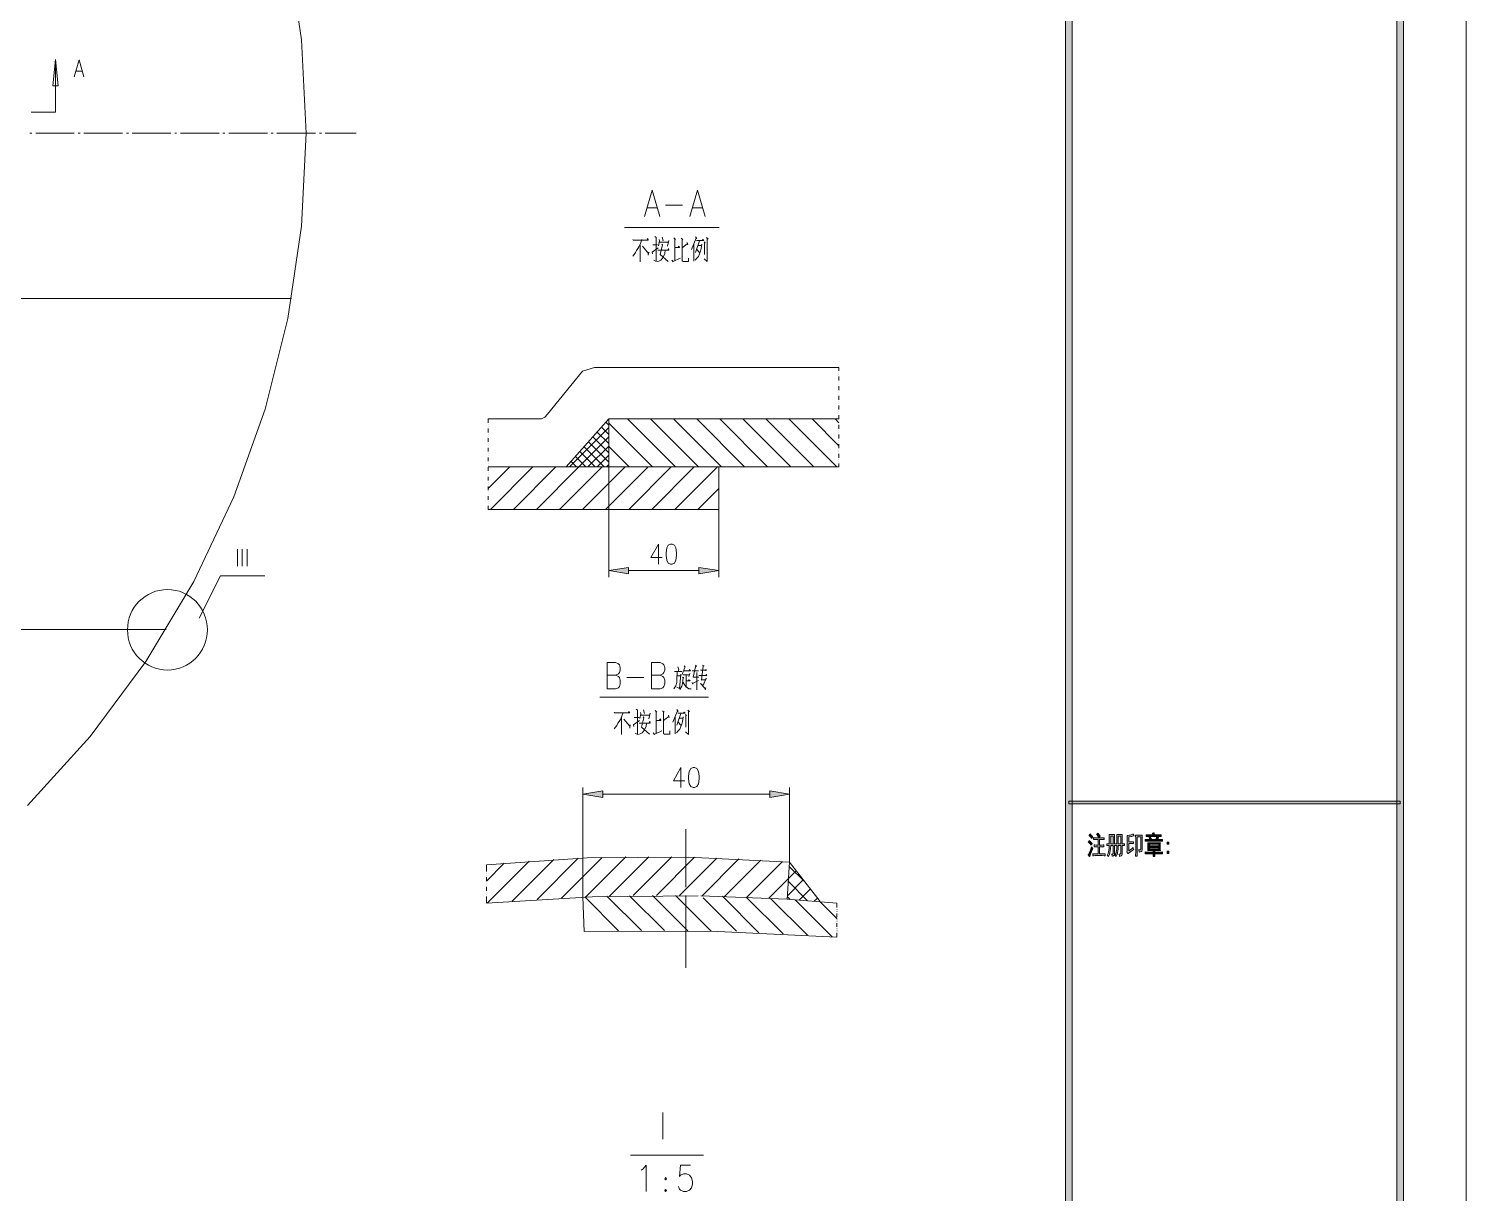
# Model space of a CAD drawing. Header units: millimetres. Extents: x 0 to 829, y 0 to 586.
# Drawn here: x 615 to 829.2, y 234 to 407.4 of the extents above; entities that cross this region are included whole.
import ezdxf

# ---------------------------------------------------------------- set-up
doc = ezdxf.new("R2010")
doc.units = ezdxf.units.MM

msp = doc.modelspace()

# ---------------------------------------------------------------- hatches: boundary and pattern name
h = msp.add_hatch(color=0)
h.dxf.hatch_style = 2
h.paths.add_polyline_path([(819.788528, 9.36625), (818.80075, 10.3505), (818.80075, 575.281778), (819.788528, 576.266028)])
h = msp.add_hatch(color=0)
h.dxf.hatch_style = 2
h.paths.add_polyline_path([(770.449028, 9.860139), (769.464778, 9.860139), (769.464778, 575.772139), (770.449028, 575.772139)])
h = msp.add_hatch(color=0)
h.dxf.hatch_style = 2
h.paths.add_polyline_path([(704.370222, 327.222556), (701.410417, 326.728667), (704.370222, 326.238306)])
h = msp.add_hatch(color=0)
h.dxf.hatch_style = 2
h.paths.add_polyline_path([(714.840667, 327.222556), (717.796944, 326.728667), (714.840667, 326.238306)])
h = msp.add_hatch(color=0)
h.dxf.hatch_style = 2
h.paths.add_polyline_path([(700.514361, 293.937972), (697.558083, 293.444083), (700.514361, 292.953722)])
h = msp.add_hatch(color=0)
h.dxf.hatch_style = 2
h.paths.add_polyline_path([(725.388722, 293.937972), (728.345, 293.444083), (725.388722, 292.953722)])
h = msp.add_hatch(color=0)
h.dxf.hatch_style = 2
h.paths.add_polyline_path([(769.958667, 291.990639), (769.958667, 292.413972), (819.294639, 292.413972), (819.294639, 291.990639)])
h = msp.add_hatch(color=0)
h.dxf.hatch_style = 2
h.paths.add_polyline_path([(773.1125, 287.506833), (773.246556, 287.372778), (773.451167, 287.136417), (773.52525, 287.034111), (773.472333, 286.981194), (773.394722, 286.871833), (773.370028, 286.811861), (773.274778, 286.960028), (773.070167, 287.196389), (772.957278, 287.284583), (772.996083, 287.3375), (773.073694, 287.446861)])
h = msp.add_hatch(color=0)
h.dxf.hatch_style = 2
h.paths.add_polyline_path([(774.089694, 287.4645), (774.1285, 287.499778), (774.206111, 287.587972), (774.244917, 287.640889), (774.319, 287.55975), (774.495389, 287.323389), (774.601222, 287.168167), (774.555361, 287.122306), (774.467167, 287.027056), (774.424833, 286.974139), (774.329583, 287.129361), (774.163778, 287.372778)])
h = msp.add_hatch(color=0)
h.paths.add_polyline_path([(776.767278, 287.446861), (776.760222, 287.3375), (776.756694, 287.069389), (776.756694, 286.914167), (776.756694, 286.042806), (777.098889, 286.042806), (777.098889, 286.928278), (777.098889, 287.069389), (777.095361, 287.330444), (777.088306, 287.446861), (777.910278, 287.446861), (777.903222, 287.344556), (777.899694, 287.076444), (777.899694, 286.914167), (777.899694, 286.042806), (777.977306, 286.042806), (778.143111, 286.049861), (778.231306, 286.056917), (778.231306, 285.774694), (778.136056, 285.78175), (777.97025, 285.788806), (777.899694, 285.788806), (777.899694, 284.635222), (777.899694, 284.501167), (777.857361, 284.335361), (777.815028, 284.303611), (777.772694, 284.268333), (777.613944, 284.204833), (777.497528, 284.176611), (777.486944, 284.271861), (777.437556, 284.441194), (777.39875, 284.515278), (777.472833, 284.515278), (777.575139, 284.525861), (777.603361, 284.532917), (777.635111, 284.539972), (777.677444, 284.621111), (777.688028, 284.695194), (777.688028, 285.788806), (777.299972, 285.788806), (777.289389, 285.270222), (777.14475, 284.451778), (777.010694, 284.148389), (776.964833, 284.204833), (776.859, 284.285972), (776.799028, 284.310667), (776.933083, 284.547028), (777.077722, 285.287861), (777.088306, 285.788806), (776.756694, 285.788806), (776.756694, 284.547028), (776.756694, 284.434139), (776.703778, 284.303611), (776.650861, 284.278917), (776.597944, 284.25775), (776.470944, 284.211889), (776.400389, 284.190722), (776.38275, 284.264806), (776.333361, 284.427083), (776.298083, 284.515278), (776.365111, 284.515278), (776.456833, 284.518806), (776.481528, 284.525861), (776.506222, 284.529389), (776.537972, 284.589361), (776.545028, 284.649333), (776.545028, 285.788806), (776.188722, 285.788806), (776.178139, 285.287861), (776.022917, 284.472944), (775.878278, 284.1625), (775.828889, 284.211889), (775.716, 284.285972), (775.656028, 284.310667), (775.804194, 284.582306), (775.959417, 285.323139), (775.966472, 285.788806), (775.895917, 285.788806), (775.723056, 285.78175), (775.62075, 285.774694), (775.62075, 286.056917), (775.716, 286.049861), (775.895917, 286.042806), (775.977056, 286.042806), (775.977056, 286.900056), (775.977056, 287.062333), (775.973528, 287.3375), (775.966472, 287.446861)])
h.paths.add_polyline_path([(777.688028, 286.042806), (777.688028, 287.182278), (777.310556, 287.182278), (777.310556, 286.042806)])
h.paths.add_polyline_path([(776.545028, 286.042806), (776.545028, 287.182278), (776.188722, 287.182278), (776.188722, 286.042806)])
h = msp.add_hatch(color=0)
h.dxf.hatch_style = 2
h.paths.add_polyline_path([(779.62125, 285.182028), (779.508361, 285.115), (779.289639, 284.970361), (779.180278, 284.89275), (779.074444, 284.815139), (778.848667, 284.649333), (778.73225, 284.561139), (778.693444, 284.642278), (778.615833, 284.790444), (778.577028, 284.857472), (778.60525, 284.878639), (778.644056, 284.984472), (778.654639, 285.065611), (778.654639, 286.617833), (778.654639, 286.833028), (778.647583, 287.161111), (778.644056, 287.270472), (778.704028, 287.270472), (778.915694, 287.312806), (779.070917, 287.351611), (779.222611, 287.393944), (779.448389, 287.492722), (779.518944, 287.552694), (779.55775, 287.471556), (779.645944, 287.316333), (779.698861, 287.24225), (779.624778, 287.217556), (779.444861, 287.175222), (779.3355, 287.150528), (779.229667, 287.129361), (778.996833, 287.087028), (778.876889, 287.062333), (778.876889, 286.339139), (779.141472, 286.339139), (779.247306, 286.339139), (779.480139, 286.346194), (779.607139, 286.35325), (779.607139, 286.085139), (779.490722, 286.092194), (779.257889, 286.09925), (779.141472, 286.09925), (778.876889, 286.09925), (778.876889, 285.005639), (779.120306, 285.167917), (779.451917, 285.411333), (779.543639, 285.492472), (779.554222, 285.411333), (779.593028, 285.256111)])
h = msp.add_hatch(color=0)
h.dxf.hatch_style = 2
h.paths.add_polyline_path([(780.884194, 287.330444), (780.880667, 287.175222), (780.873611, 286.864778), (780.873611, 286.709556), (780.873611, 285.270222), (780.873611, 285.139694), (780.838333, 284.970361), (780.803056, 284.938611), (780.767778, 284.906861), (780.580806, 284.843361), (780.429111, 284.811611), (780.425583, 284.903333), (780.376194, 285.065611), (780.330333, 285.139694), (780.400889, 285.139694), (780.520833, 285.14675), (780.563167, 285.153806), (780.609028, 285.160861), (780.658417, 285.227889), (780.661944, 285.287861), (780.661944, 287.076444), (780.108083, 287.076444), (780.108083, 284.204833), (779.896417, 284.204833), (779.903472, 284.391806), (779.907, 284.776333), (779.907, 284.977417), (779.907, 286.663694), (779.907, 286.825972), (779.903472, 287.161111), (779.896417, 287.330444)])
h = msp.add_hatch(color=0)
h.dxf.hatch_style = 2
h.paths.add_polyline_path([(783.473583, 286.663694), (783.582944, 286.663694), (783.801667, 286.67075), (783.903972, 286.677806), (783.903972, 286.413222), (783.801667, 286.420278), (783.582944, 286.427333), (783.473583, 286.427333), (781.730861, 286.427333), (781.625028, 286.427333), (781.413361, 286.420278), (781.307528, 286.413222), (781.307528, 286.677806), (781.416889, 286.67075), (781.628556, 286.663694), (781.730861, 286.663694), (782.930306, 286.663694), (782.972639, 286.804806), (783.022028, 287.012944), (783.029083, 287.076444), (783.089056, 287.062333), (783.24075, 287.027056), (783.328944, 287.002361), (783.307778, 286.967083), (783.261917, 286.882417), (783.24075, 286.833028), (783.216056, 286.787167), (783.184306, 286.698972), (783.173722, 286.663694)])
h = msp.add_hatch(color=0)
h.dxf.hatch_style = 2
h.paths.add_polyline_path([(782.651611, 287.669111), (782.679833, 287.587972), (782.718639, 287.439806), (782.729222, 287.372778), (783.385389, 287.372778), (783.463, 287.372778), (783.62175, 287.379833), (783.706417, 287.390417), (783.706417, 287.122306), (783.62175, 287.129361), (783.466528, 287.136417), (783.395972, 287.136417), (781.8755, 287.136417), (781.773194, 287.136417), (781.586222, 287.129361), (781.4945, 287.122306), (781.4945, 287.390417), (781.607389, 287.379833), (781.790833, 287.372778), (781.861389, 287.372778), (782.461111, 287.372778), (782.461111, 287.411583), (782.432889, 287.538583), (782.408194, 287.626778), (782.457583, 287.640889), (782.577528, 287.662056)])
h = msp.add_hatch(color=0)
h.dxf.hatch_style = 2
h.paths.add_polyline_path([(781.896667, 286.98825), (781.946056, 287.012944), (782.062472, 287.055278), (782.1295, 287.076444), (782.16125, 287.002361), (782.235333, 286.854194), (782.274139, 286.783639), (782.207111, 286.758944), (782.090694, 286.716611), (782.041306, 286.691917), (782.0025, 286.773056), (781.928417, 286.921222)])
h = msp.add_hatch(color=0)
h.dxf.hatch_style = 2
h.paths.add_polyline_path([(773.52525, 285.376056), (773.46175, 285.242), (773.327694, 284.906861), (773.253611, 284.70225), (773.176, 284.497639), (773.073694, 284.211889), (773.045472, 284.13075), (772.992556, 284.204833), (772.869083, 284.331833), (772.802056, 284.38475), (772.862028, 284.458833), (773.003139, 284.712833), (773.08075, 284.89275), (773.158361, 285.076194), (773.295944, 285.428972), (773.355917, 285.598306), (773.394722, 285.531278), (773.479389, 285.418389)])
h = msp.add_hatch(color=0)
h.dxf.hatch_style = 2
h.paths.add_polyline_path([(772.978444, 286.515528), (773.108972, 286.402639), (773.33475, 286.205083), (773.433528, 286.116889), (773.401778, 286.063972), (773.331222, 285.929917), (773.292417, 285.848778), (773.186583, 285.975778), (772.964333, 286.190972), (772.847917, 286.279167), (772.879667, 286.3215), (772.946694, 286.441444)])
h = msp.add_hatch(color=0)
h.dxf.hatch_style = 2
h.paths.add_polyline_path([(774.735278, 286.928278), (774.841111, 286.928278), (775.084528, 286.938861), (775.222111, 286.945917), (775.222111, 286.663694), (775.073944, 286.67075), (774.834056, 286.677806), (774.745861, 286.677806), (774.523611, 286.677806), (774.523611, 285.862889), (774.735278, 285.862889), (774.827, 285.862889), (775.04925, 285.869944), (775.179778, 285.880528), (775.179778, 285.598306), (775.056306, 285.605361), (774.834056, 285.612417), (774.735278, 285.612417), (774.523611, 285.612417), (774.523611, 284.532917), (774.802306, 284.532917), (774.932833, 284.532917), (775.211528, 284.539972), (775.356167, 284.547028), (775.356167, 284.264806), (775.211528, 284.271861), (774.939889, 284.278917), (774.812889, 284.278917), (774.0015, 284.278917), (773.856861, 284.278917), (773.616972, 284.271861), (773.52525, 284.264806), (773.52525, 284.547028), (773.613444, 284.539972), (773.856861, 284.532917), (774.012083, 284.532917), (774.301361, 284.532917), (774.301361, 285.612417), (774.124972, 285.612417), (774.019139, 285.612417), (773.818056, 285.605361), (773.722806, 285.598306), (773.722806, 285.880528), (773.818056, 285.869944), (774.022667, 285.862889), (774.135556, 285.862889), (774.301361, 285.862889), (774.301361, 286.677806), (774.089694, 286.677806), (773.980333, 286.677806), (773.758083, 286.67075), (773.645194, 286.663694), (773.645194, 286.945917), (773.758083, 286.938861), (773.983861, 286.928278), (774.100278, 286.928278)])
h = msp.add_hatch(color=0)
h.paths.add_polyline_path([(783.582944, 286.205083), (783.579417, 286.049861), (783.572361, 285.753528), (783.572361, 285.612417), (783.572361, 285.478361), (783.579417, 285.196139), (783.582944, 285.0515), (782.750389, 285.0515), (782.750389, 284.811611), (783.463, 284.811611), (783.565306, 284.811611), (783.794611, 284.818667), (783.918083, 284.82925), (783.918083, 284.561139), (783.801667, 284.568194), (783.572361, 284.57525), (783.463, 284.57525), (782.750389, 284.57525), (782.750389, 284.465889), (782.757444, 284.243639), (782.760972, 284.13075), (782.496389, 284.13075), (782.499917, 284.243639), (782.506972, 284.465889), (782.506972, 284.57525), (781.752028, 284.57525), (781.663833, 284.57525), (781.441583, 284.568194), (781.307528, 284.561139), (781.307528, 284.82925), (781.434528, 284.818667), (781.65325, 284.811611), (781.741444, 284.811611), (782.506972, 284.811611), (782.506972, 285.0515), (781.706167, 285.0515), (781.713222, 285.196139), (781.71675, 285.485417), (781.71675, 285.626528), (781.71675, 285.767639), (781.713222, 286.056917), (781.706167, 286.205083)])
h.paths.add_polyline_path([(783.339528, 285.732361), (783.339528, 285.968722), (781.953111, 285.968722), (781.953111, 285.732361)])
h.paths.add_polyline_path([(783.339528, 285.287861), (783.339528, 285.510111), (781.953111, 285.510111), (781.953111, 285.287861)])
h = msp.add_hatch(color=0)
h.dxf.hatch_style = 2
h.paths.add_polyline_path([(784.838833, 285.968722), (784.581306, 285.968722), (784.581306, 286.293278), (784.838833, 286.293278)])
h = msp.add_hatch(color=0)
h.dxf.hatch_style = 2
h.paths.add_polyline_path([(784.838833, 284.607), (784.581306, 284.607), (784.581306, 284.931556), (784.838833, 284.931556)])

# ---------------------------------------------------------------- linework, layer by layer
at = {"color": 0, "lineweight": 0}
for points in [[(0, 0), (0, 585.632278), (829.154778, 585.632278), (829.154778, 0)], [(819.788528, 9.36625), (818.80075, 10.3505), (818.80075, 575.281778), (819.788528, 576.266028)], [(770.449028, 9.860139), (769.464778, 9.860139), (769.464778, 575.772139), (770.449028, 575.772139)], [(710.617917, 330.672722), (710.27925, 330.531611), (710.057, 330.111806), (709.944111, 329.40625), (709.944111, 328.982917), (710.057, 328.280889), (710.27925, 327.857556), (710.617917, 327.716444), (710.843694, 327.716444), (711.182361, 327.857556), (711.408139, 328.280889), (711.521028, 328.982917), (711.521028, 329.40625), (711.408139, 330.111806), (711.182361, 330.531611), (710.843694, 330.672722)], [(704.370222, 327.222556), (701.410417, 326.728667), (704.370222, 326.238306)], [(714.840667, 327.222556), (717.796944, 326.728667), (714.840667, 326.238306)], [(713.965778, 297.388139), (713.627111, 297.247028), (713.401333, 296.827222), (713.291972, 296.121667), (713.291972, 295.698333), (713.401333, 294.996306), (713.627111, 294.572972), (713.965778, 294.431861), (714.191556, 294.431861), (714.530222, 294.572972), (714.756, 294.996306), (714.868889, 295.698333), (714.868889, 296.121667), (714.756, 296.827222), (714.530222, 297.247028), (714.191556, 297.388139)], [(700.514361, 293.937972), (697.558083, 293.444083), (700.514361, 292.953722)], [(725.388722, 293.937972), (728.345, 293.444083), (725.388722, 292.953722)], [(769.958667, 291.990639), (769.958667, 292.413972), (819.294639, 292.413972), (819.294639, 291.990639)], [(773.1125, 287.506833), (773.246556, 287.372778), (773.451167, 287.136417), (773.52525, 287.034111), (773.472333, 286.981194), (773.394722, 286.871833), (773.370028, 286.811861), (773.274778, 286.960028), (773.070167, 287.196389), (772.957278, 287.284583), (772.996083, 287.3375), (773.073694, 287.446861)], [(774.089694, 287.4645), (774.1285, 287.499778), (774.206111, 287.587972), (774.244917, 287.640889), (774.319, 287.55975), (774.495389, 287.323389), (774.601222, 287.168167), (774.555361, 287.122306), (774.467167, 287.027056), (774.424833, 286.974139), (774.329583, 287.129361), (774.163778, 287.372778)], [(776.767278, 287.446861), (776.760222, 287.3375), (776.756694, 287.069389), (776.756694, 286.914167), (776.756694, 286.042806), (777.098889, 286.042806), (777.098889, 286.928278), (777.098889, 287.069389), (777.095361, 287.330444), (777.088306, 287.446861), (777.910278, 287.446861), (777.903222, 287.344556), (777.899694, 287.076444), (777.899694, 286.914167), (777.899694, 286.042806), (777.977306, 286.042806), (778.143111, 286.049861), (778.231306, 286.056917), (778.231306, 285.774694), (778.136056, 285.78175), (777.97025, 285.788806), (777.899694, 285.788806), (777.899694, 284.635222), (777.899694, 284.501167), (777.857361, 284.335361), (777.815028, 284.303611), (777.772694, 284.268333), (777.613944, 284.204833), (777.497528, 284.176611), (777.486944, 284.271861), (777.437556, 284.441194), (777.39875, 284.515278), (777.472833, 284.515278), (777.575139, 284.525861), (777.603361, 284.532917), (777.635111, 284.539972), (777.677444, 284.621111), (777.688028, 284.695194), (777.688028, 285.788806), (777.299972, 285.788806), (777.289389, 285.270222), (777.14475, 284.451778), (777.010694, 284.148389), (776.964833, 284.204833), (776.859, 284.285972), (776.799028, 284.310667), (776.933083, 284.547028), (777.077722, 285.287861), (777.088306, 285.788806), (776.756694, 285.788806), (776.756694, 284.547028), (776.756694, 284.434139), (776.703778, 284.303611), (776.650861, 284.278917), (776.597944, 284.25775), (776.470944, 284.211889), (776.400389, 284.190722), (776.38275, 284.264806), (776.333361, 284.427083), (776.298083, 284.515278), (776.365111, 284.515278), (776.456833, 284.518806), (776.481528, 284.525861), (776.506222, 284.529389), (776.537972, 284.589361), (776.545028, 284.649333), (776.545028, 285.788806), (776.188722, 285.788806), (776.178139, 285.287861), (776.022917, 284.472944), (775.878278, 284.1625), (775.828889, 284.211889), (775.716, 284.285972), (775.656028, 284.310667), (775.804194, 284.582306), (775.959417, 285.323139), (775.966472, 285.788806), (775.895917, 285.788806), (775.723056, 285.78175), (775.62075, 285.774694), (775.62075, 286.056917), (775.716, 286.049861), (775.895917, 286.042806), (775.977056, 286.042806), (775.977056, 286.900056), (775.977056, 287.062333), (775.973528, 287.3375), (775.966472, 287.446861)], [(776.545028, 286.042806), (776.545028, 287.182278), (776.188722, 287.182278), (776.188722, 286.042806)], [(777.688028, 286.042806), (777.688028, 287.182278), (777.310556, 287.182278), (777.310556, 286.042806)], [(779.62125, 285.182028), (779.508361, 285.115), (779.289639, 284.970361), (779.180278, 284.89275), (779.074444, 284.815139), (778.848667, 284.649333), (778.73225, 284.561139), (778.693444, 284.642278), (778.615833, 284.790444), (778.577028, 284.857472), (778.60525, 284.878639), (778.644056, 284.984472), (778.654639, 285.065611), (778.654639, 286.617833), (778.654639, 286.833028), (778.647583, 287.161111), (778.644056, 287.270472), (778.704028, 287.270472), (778.915694, 287.312806), (779.070917, 287.351611), (779.222611, 287.393944), (779.448389, 287.492722), (779.518944, 287.552694), (779.55775, 287.471556), (779.645944, 287.316333), (779.698861, 287.24225), (779.624778, 287.217556), (779.444861, 287.175222), (779.3355, 287.150528), (779.229667, 287.129361), (778.996833, 287.087028), (778.876889, 287.062333), (778.876889, 286.339139), (779.141472, 286.339139), (779.247306, 286.339139), (779.480139, 286.346194), (779.607139, 286.35325), (779.607139, 286.085139), (779.490722, 286.092194), (779.257889, 286.09925), (779.141472, 286.09925), (778.876889, 286.09925), (778.876889, 285.005639), (779.120306, 285.167917), (779.451917, 285.411333), (779.543639, 285.492472), (779.554222, 285.411333), (779.593028, 285.256111)], [(780.884194, 287.330444), (780.880667, 287.175222), (780.873611, 286.864778), (780.873611, 286.709556), (780.873611, 285.270222), (780.873611, 285.139694), (780.838333, 284.970361), (780.803056, 284.938611), (780.767778, 284.906861), (780.580806, 284.843361), (780.429111, 284.811611), (780.425583, 284.903333), (780.376194, 285.065611), (780.330333, 285.139694), (780.400889, 285.139694), (780.520833, 285.14675), (780.563167, 285.153806), (780.609028, 285.160861), (780.658417, 285.227889), (780.661944, 285.287861), (780.661944, 287.076444), (780.108083, 287.076444), (780.108083, 284.204833), (779.896417, 284.204833), (779.903472, 284.391806), (779.907, 284.776333), (779.907, 284.977417), (779.907, 286.663694), (779.907, 286.825972), (779.903472, 287.161111), (779.896417, 287.330444)], [(783.473583, 286.663694), (783.582944, 286.663694), (783.801667, 286.67075), (783.903972, 286.677806), (783.903972, 286.413222), (783.801667, 286.420278), (783.582944, 286.427333), (783.473583, 286.427333), (781.730861, 286.427333), (781.625028, 286.427333), (781.413361, 286.420278), (781.307528, 286.413222), (781.307528, 286.677806), (781.416889, 286.67075), (781.628556, 286.663694), (781.730861, 286.663694), (782.930306, 286.663694), (782.972639, 286.804806), (783.022028, 287.012944), (783.029083, 287.076444), (783.089056, 287.062333), (783.24075, 287.027056), (783.328944, 287.002361), (783.307778, 286.967083), (783.261917, 286.882417), (783.24075, 286.833028), (783.216056, 286.787167), (783.184306, 286.698972), (783.173722, 286.663694)], [(782.651611, 287.669111), (782.679833, 287.587972), (782.718639, 287.439806), (782.729222, 287.372778), (783.385389, 287.372778), (783.463, 287.372778), (783.62175, 287.379833), (783.706417, 287.390417), (783.706417, 287.122306), (783.62175, 287.129361), (783.466528, 287.136417), (783.395972, 287.136417), (781.8755, 287.136417), (781.773194, 287.136417), (781.586222, 287.129361), (781.4945, 287.122306), (781.4945, 287.390417), (781.607389, 287.379833), (781.790833, 287.372778), (781.861389, 287.372778), (782.461111, 287.372778), (782.461111, 287.411583), (782.432889, 287.538583), (782.408194, 287.626778), (782.457583, 287.640889), (782.577528, 287.662056)], [(781.896667, 286.98825), (781.946056, 287.012944), (782.062472, 287.055278), (782.1295, 287.076444), (782.16125, 287.002361), (782.235333, 286.854194), (782.274139, 286.783639), (782.207111, 286.758944), (782.090694, 286.716611), (782.041306, 286.691917), (782.0025, 286.773056), (781.928417, 286.921222)], [(773.52525, 285.376056), (773.46175, 285.242), (773.327694, 284.906861), (773.253611, 284.70225), (773.176, 284.497639), (773.073694, 284.211889), (773.045472, 284.13075), (772.992556, 284.204833), (772.869083, 284.331833), (772.802056, 284.38475), (772.862028, 284.458833), (773.003139, 284.712833), (773.08075, 284.89275), (773.158361, 285.076194), (773.295944, 285.428972), (773.355917, 285.598306), (773.394722, 285.531278), (773.479389, 285.418389)], [(772.978444, 286.515528), (773.108972, 286.402639), (773.33475, 286.205083), (773.433528, 286.116889), (773.401778, 286.063972), (773.331222, 285.929917), (773.292417, 285.848778), (773.186583, 285.975778), (772.964333, 286.190972), (772.847917, 286.279167), (772.879667, 286.3215), (772.946694, 286.441444)], [(774.735278, 286.928278), (774.841111, 286.928278), (775.084528, 286.938861), (775.222111, 286.945917), (775.222111, 286.663694), (775.073944, 286.67075), (774.834056, 286.677806), (774.745861, 286.677806), (774.523611, 286.677806), (774.523611, 285.862889), (774.735278, 285.862889), (774.827, 285.862889), (775.04925, 285.869944), (775.179778, 285.880528), (775.179778, 285.598306), (775.056306, 285.605361), (774.834056, 285.612417), (774.735278, 285.612417), (774.523611, 285.612417), (774.523611, 284.532917), (774.802306, 284.532917), (774.932833, 284.532917), (775.211528, 284.539972), (775.356167, 284.547028), (775.356167, 284.264806), (775.211528, 284.271861), (774.939889, 284.278917), (774.812889, 284.278917), (774.0015, 284.278917), (773.856861, 284.278917), (773.616972, 284.271861), (773.52525, 284.264806), (773.52525, 284.547028), (773.613444, 284.539972), (773.856861, 284.532917), (774.012083, 284.532917), (774.301361, 284.532917), (774.301361, 285.612417), (774.124972, 285.612417), (774.019139, 285.612417), (773.818056, 285.605361), (773.722806, 285.598306), (773.722806, 285.880528), (773.818056, 285.869944), (774.022667, 285.862889), (774.135556, 285.862889), (774.301361, 285.862889), (774.301361, 286.677806), (774.089694, 286.677806), (773.980333, 286.677806), (773.758083, 286.67075), (773.645194, 286.663694), (773.645194, 286.945917), (773.758083, 286.938861), (773.983861, 286.928278), (774.100278, 286.928278)], [(783.582944, 286.205083), (783.579417, 286.049861), (783.572361, 285.753528), (783.572361, 285.612417), (783.572361, 285.478361), (783.579417, 285.196139), (783.582944, 285.0515), (782.750389, 285.0515), (782.750389, 284.811611), (783.463, 284.811611), (783.565306, 284.811611), (783.794611, 284.818667), (783.918083, 284.82925), (783.918083, 284.561139), (783.801667, 284.568194), (783.572361, 284.57525), (783.463, 284.57525), (782.750389, 284.57525), (782.750389, 284.465889), (782.757444, 284.243639), (782.760972, 284.13075), (782.496389, 284.13075), (782.499917, 284.243639), (782.506972, 284.465889), (782.506972, 284.57525), (781.752028, 284.57525), (781.663833, 284.57525), (781.441583, 284.568194), (781.307528, 284.561139), (781.307528, 284.82925), (781.434528, 284.818667), (781.65325, 284.811611), (781.741444, 284.811611), (782.506972, 284.811611), (782.506972, 285.0515), (781.706167, 285.0515), (781.713222, 285.196139), (781.71675, 285.485417), (781.71675, 285.626528), (781.71675, 285.767639), (781.713222, 286.056917), (781.706167, 286.205083)], [(783.339528, 285.732361), (783.339528, 285.968722), (781.953111, 285.968722), (781.953111, 285.732361)], [(783.339528, 285.287861), (783.339528, 285.510111), (781.953111, 285.510111), (781.953111, 285.287861)], [(784.838833, 285.968722), (784.581306, 285.968722), (784.581306, 286.293278), (784.838833, 286.293278)], [(784.838833, 284.607), (784.581306, 284.607), (784.581306, 284.931556), (784.838833, 284.931556)], [(709.873556, 236.011861), (709.997028, 236.167083), (709.873556, 236.322306), (709.750083, 236.167083)], [(709.873556, 234.244444), (709.997028, 234.399667), (709.873556, 234.554889), (709.750083, 234.399667)]]:
    msp.add_lwpolyline(points, close=True, dxfattribs=at)
for points in [[(614.831694, 291.75075), (624.166194, 302.051861), (632.445889, 313.21375), (639.593167, 325.137639), (645.533944, 337.703583), (650.218833, 350.791639), (653.594917, 364.274806), (655.633972, 378.022556), (656.318361, 391.907889), (655.633972, 405.789694), (653.594917, 419.540972), (650.218833, 433.024139), (645.533944, 446.112194), (639.593167, 458.678139), (632.445889, 470.5985), (624.166194, 481.763917), (614.831694, 492.065028)], [(618.976833, 402.87575), (619.368417, 398.956389), (618.58525, 398.956389), (618.976833, 402.87575), (618.976833, 395.0335)], [(621.792, 400.307528), (622.511667, 402.815778), (623.227806, 400.307528)], [(622.063639, 401.143611), (622.956167, 401.143611)], [(618.980361, 395.015861), (615.357333, 395.015861)], [(615.173889, 391.907889), (615.463167, 391.907889)], [(616.038194, 391.907889), (621.788472, 391.907889)], [(622.3635, 391.907889), (622.652778, 391.907889)], [(623.227806, 391.907889), (628.978083, 391.907889)], [(629.553111, 391.907889), (629.842389, 391.907889)], [(630.417417, 391.907889), (636.167694, 391.907889)], [(636.742722, 391.907889), (637.028472, 391.907889)], [(637.6035, 391.907889), (643.357306, 391.907889)], [(643.932333, 391.907889), (644.218083, 391.907889)], [(644.793111, 391.907889), (650.546917, 391.907889)], [(651.121944, 391.907889), (651.407694, 391.907889)], [(651.982722, 391.907889), (657.733, 391.907889)], [(658.308028, 391.907889), (658.597306, 391.907889)], [(659.172333, 391.907889), (663.79725, 391.907889)], [(706.744417, 379.465417), (707.869778, 383.409472), (708.995139, 379.465417)], [(713.503639, 379.465417), (714.629, 383.409472), (715.757889, 379.465417)], [(707.164222, 380.781278), (708.575333, 380.781278)], [(709.841806, 381.15875), (712.37475, 381.15875)], [(713.926972, 380.781278), (715.334556, 380.781278)], [(703.745806, 377.85675), (717.853389, 377.85675)], [(704.994639, 376.071694), (705.054611, 375.95175), (707.301806, 375.95175), (707.245361, 376.188111), (707.125417, 376.032889)], [(706.328139, 375.95175), (706.328139, 376.032889), (706.148222, 375.479028), (705.911861, 374.9675), (705.735472, 374.692333), (705.559083, 374.413639), (705.379167, 374.099667), (705.174556, 373.8245), (704.994639, 373.588139)], [(706.091778, 375.281472), (706.091778, 372.720306)], [(706.444556, 375.045111), (707.333556, 373.979722)], [(707.922694, 373.940917), (707.894472, 374.177278), (708.779944, 374.80875)], [(707.954444, 375.281472), (708.69175, 375.281472)], [(708.279, 376.505611), (708.455389, 376.346861), (708.455389, 372.759111), (708.130833, 372.956667)], [(708.899889, 376.032889), (708.988083, 375.835333), (708.811694, 375.122722)], [(708.928111, 375.637778), (710.201639, 375.637778)], [(709.312639, 375.362611), (709.404361, 375.242667), (709.076278, 373.8245), (710.261611, 372.797917)], [(709.344389, 376.424472), (709.520778, 375.874139)], [(710.378028, 375.912944), (710.141667, 375.083917)], [(711.118861, 376.308056), (711.355222, 376.071694)], [(711.235278, 376.149306), (711.235278, 372.875528)], [(711.235278, 374.847556), (711.947889, 374.847556), (711.887917, 375.083917), (711.711528, 374.847556)], [(712.18425, 376.26925), (712.448833, 376.071694)], [(712.360639, 376.149306), (712.360639, 372.956667), (712.360639, 372.875528), (712.480583, 372.797917), (713.277861, 372.797917), (713.277861, 373.270639)], [(713.157917, 375.440222), (712.360639, 374.80875)], [(713.101472, 375.598972), (713.189667, 375.281472)], [(714.34325, 376.466806), (714.519639, 376.188111), (714.431444, 376.26925), (713.722361, 374.572389)], [(714.106889, 375.440222), (714.106889, 372.836722)], [(715.260472, 375.362611), (715.16875, 374.692333), (715.052333, 374.297222), (714.932389, 373.940917), (714.756, 373.545806), (714.547861, 373.270639), (714.283278, 372.995472)], [(714.904167, 375.874139), (714.34325, 374.138472), (714.696028, 375.165056), (715.228722, 375.165056)], [(714.491417, 375.912944), (715.553278, 375.912944), (715.436861, 376.071694), (715.348667, 375.912944)], [(715.61325, 375.715389), (715.761417, 375.556639), (715.673222, 375.598972), (715.673222, 373.8245)], [(715.969556, 376.346861), (716.205917, 376.149306), (716.085972, 376.226917), (716.085972, 372.759111), (715.645, 373.154222)], [(707.39, 374.177278), (707.301806, 373.704556)], [(709.817111, 374.452444), (709.757139, 373.979722), (709.608972, 373.626944), (709.404361, 373.270639), (709.164472, 372.995472), (708.871667, 372.836722), (708.603556, 372.759111)], [(708.7235, 374.452444), (710.349806, 374.452444), (710.318056, 374.731139), (710.201639, 374.533583)], [(710.822528, 372.995472), (710.998917, 372.720306)], [(710.942472, 372.759111), (712.096056, 373.270639)], [(714.491417, 374.611194), (714.964139, 374.060861)], [(514.674556, 367.259306), (654.155833, 367.259306)], [(697.487528, 356.4255), (692.259361, 350.054333)], [(697.487528, 356.4255), (699.297278, 356.979361)], [(735.67925, 356.979361), (699.297278, 356.979361)], [(735.67925, 356.979361), (735.67925, 356.485472)], [(735.67925, 356.199722), (735.696889, 356.199722)], [(735.67925, 355.910444), (735.696889, 355.910444)], [(735.67925, 355.624694), (735.67925, 355.049667)], [(735.67925, 354.760389), (735.696889, 354.760389)], [(735.67925, 354.474639), (735.696889, 354.474639)], [(735.67925, 354.185361), (735.67925, 353.610333)], [(735.67925, 353.324583), (735.696889, 353.324583)], [(735.67925, 353.035306), (735.696889, 353.035306)], [(735.67925, 352.749556), (735.67925, 352.174528)], [(735.67925, 351.88525), (735.696889, 351.88525)], [(735.67925, 351.5995), (735.696889, 351.5995)], [(735.67925, 351.310222), (735.67925, 350.735194)], [(683.446972, 349.320556), (683.446972, 348.770222)], [(691.370361, 349.320556), (683.446972, 349.320556)], [(691.370361, 349.320556), (691.910111, 349.571028), (692.259361, 350.054333)], [(701.410417, 349.320556), (695.067472, 342.190917)], [(701.410417, 349.320556), (735.67925, 349.320556)], [(701.410417, 342.190917), (701.410417, 349.320556)], [(711.337583, 342.190917), (704.207944, 349.320556)], [(714.773639, 342.190917), (707.644, 349.320556)], [(718.209694, 342.190917), (711.076528, 349.320556)], [(721.64575, 342.190917), (714.512583, 349.320556)], [(725.078278, 342.190917), (717.948639, 349.320556)], [(728.514333, 342.190917), (721.384694, 349.320556)], [(731.950389, 342.190917), (724.817222, 349.320556)], [(735.386444, 342.190917), (728.253278, 349.320556)], [(735.67925, 345.330639), (731.689333, 349.320556)], [(735.67925, 348.766694), (735.125389, 349.320556)], [(735.67925, 350.449444), (735.696889, 350.449444)], [(735.67925, 350.160167), (735.696889, 350.160167)], [(735.67925, 349.874417), (735.67925, 349.299389)], [(683.446972, 348.480944), (683.464611, 348.480944)], [(683.446972, 348.195194), (683.464611, 348.195194)], [(683.446972, 347.905917), (683.446972, 347.330889)], [(683.446972, 347.045139), (683.464611, 347.045139)], [(695.561361, 342.190917), (701.410417, 348.0435)], [(701.410417, 345.644611), (699.681806, 347.37675)], [(701.410417, 347.020444), (700.327389, 348.103472)], [(701.410417, 348.39275), (700.9765, 348.830194)], [(707.905056, 342.190917), (701.410417, 348.682028)], [(735.67925, 349.010111), (735.696889, 349.010111)], [(735.67925, 348.724361), (735.696889, 348.724361)], [(735.67925, 348.435083), (735.67925, 347.860056)], [(735.67925, 347.574306), (735.696889, 347.574306)], [(735.67925, 347.285028), (735.696889, 347.285028)], [(735.67925, 346.999278), (735.67925, 346.42425)], [(683.446972, 346.755861), (683.464611, 346.755861)], [(683.446972, 346.470111), (683.446972, 345.895083)], [(683.446972, 345.605806), (683.464611, 345.605806)], [(683.446972, 345.320056), (683.464611, 345.320056)], [(683.446972, 345.030778), (683.446972, 344.45575)], [(696.933667, 342.190917), (701.410417, 346.667667)], [(700.743667, 342.190917), (697.741528, 345.193056)], [(698.3095, 342.190917), (701.410417, 345.295361)], [(701.410417, 342.896472), (698.387111, 345.923306)], [(701.410417, 344.272306), (699.032694, 346.650028)], [(704.469, 342.190917), (701.410417, 345.245972)], [(735.67925, 346.134972), (735.696889, 346.134972)], [(735.67925, 345.849222), (735.696889, 345.849222)], [(735.67925, 345.559944), (735.67925, 344.984917)], [(683.446972, 344.166472), (683.464611, 344.166472)], [(683.446972, 343.880722), (683.464611, 343.880722)], [(683.446972, 343.591444), (683.446972, 343.016417)], [(683.446972, 342.730667), (683.464611, 342.730667)], [(696.623222, 342.190917), (695.80125, 343.012889)], [(697.995528, 342.190917), (696.446833, 343.739611)], [(699.371361, 342.190917), (697.092417, 344.466333)], [(699.681806, 342.190917), (701.410417, 343.919528)], [(735.67925, 344.695639), (735.696889, 344.695639)], [(735.67925, 344.409889), (735.696889, 344.409889)], [(735.67925, 344.120611), (735.67925, 343.545583)], [(735.67925, 343.259833), (735.696889, 343.259833)], [(735.67925, 342.970556), (735.696889, 342.970556)], [(735.67925, 342.684806), (735.67925, 342.190917)], [(683.446972, 342.441389), (683.464611, 342.441389)], [(683.446972, 338.966528), (686.671361, 342.190917)], [(687.934306, 342.190917), (683.446972, 342.190917)], [(683.446972, 342.155639), (683.446972, 341.580611)], [(683.446972, 341.291333), (683.464611, 341.291333)], [(683.446972, 341.005583), (683.464611, 341.005583)], [(683.446972, 340.716306), (683.446972, 340.141278)], [(683.768, 335.8515), (690.107417, 342.190917)], [(687.204056, 335.8515), (693.543472, 342.190917)], [(735.67925, 342.190917), (687.934306, 342.190917)], [(690.636583, 335.8515), (696.976, 342.190917)], [(694.072639, 335.8515), (700.412056, 342.190917)], [(695.247389, 342.190917), (695.152139, 342.286167)], [(701.057639, 342.190917), (701.410417, 342.547222)], [(701.410417, 342.190917), (701.410417, 325.744417)], [(701.410417, 339.75675), (703.848111, 342.190917)], [(701.410417, 336.320694), (707.284167, 342.190917)], [(704.377278, 335.8515), (710.716694, 342.190917)], [(707.813333, 335.8515), (714.15275, 342.190917)], [(711.249389, 335.8515), (717.588806, 342.190917)], [(717.796944, 342.190917), (717.796944, 335.8515)], [(683.446972, 339.855528), (683.464611, 339.855528)], [(683.446972, 339.56625), (683.464611, 339.56625)], [(683.446972, 339.2805), (683.446972, 338.705472)], [(683.446972, 338.416194), (683.464611, 338.416194)], [(697.508694, 335.8515), (701.410417, 339.75675)], [(714.685444, 335.8515), (717.796944, 338.966528)], [(683.446972, 338.130444), (683.464611, 338.130444)], [(683.446972, 337.841167), (683.446972, 337.266139)], [(683.446972, 336.980389), (683.464611, 336.980389)], [(683.446972, 336.691111), (683.464611, 336.691111)], [(683.446972, 336.405361), (683.446972, 335.8515)], [(700.94475, 335.8515), (701.410417, 336.320694)], [(687.934306, 335.8515), (683.446972, 335.8515)], [(717.796944, 335.8515), (687.934306, 335.8515)], [(717.796944, 335.8515), (717.796944, 325.744417)], [(646.08075, 327.416583), (646.08075, 329.949528)], [(646.803944, 327.416583), (646.803944, 329.949528)], [(647.530667, 327.416583), (647.530667, 329.949528)], [(708.815222, 330.672722), (707.689861, 328.700694), (709.379667, 328.700694)], [(708.815222, 330.672722), (708.815222, 327.716444)], [(640.386917, 319.651944), (643.551333, 325.973722)], [(643.551333, 325.973722), (650.190611, 325.973722)], [(704.370222, 326.728667), (714.840667, 326.728667)], [(514.674556, 317.965667), (635.483306, 317.965667)], [(701.159944, 309.110944), (701.159944, 313.055), (702.426417, 313.055), (702.84975, 312.868028), (702.990861, 312.677528), (703.131972, 312.303583), (703.131972, 311.926111), (702.990861, 311.552167), (702.84975, 311.365194), (702.426417, 311.174694)], [(707.778056, 309.110944), (707.778056, 313.055), (709.048056, 313.055), (709.467861, 312.868028), (709.608972, 312.677528), (709.750083, 312.303583), (709.750083, 311.926111), (709.608972, 311.552167), (709.467861, 311.365194), (709.048056, 311.174694)], [(701.159944, 311.174694), (702.426417, 311.174694), (702.84975, 310.987722), (702.990861, 310.80075), (703.131972, 310.426806), (703.131972, 309.862361), (702.990861, 309.484889), (702.84975, 309.297917), (702.426417, 309.110944), (701.159944, 309.110944)], [(704.116222, 310.80075), (706.652694, 310.80075)], [(707.778056, 311.174694), (709.048056, 311.174694), (709.467861, 310.987722), (709.608972, 310.80075), (709.750083, 310.426806), (709.750083, 309.862361), (709.608972, 309.484889), (709.467861, 309.297917), (709.048056, 309.110944), (707.778056, 309.110944)], [(711.210583, 311.714444), (712.275972, 311.714444), (711.595111, 311.714444), (711.563361, 310.529111), (711.535139, 310.095194), (711.386972, 309.583667), (711.122389, 309.110944)], [(711.595111, 311.044167), (712.127806, 311.044167), (712.127806, 311.319333), (712.127806, 311.280528), (711.947889, 309.188556), (711.563361, 309.386111)], [(711.683306, 312.423528), (711.831472, 311.950806), (711.859694, 312.028417), (711.80325, 311.792056)], [(712.364167, 310.885417), (712.600528, 310.807806), (712.512333, 310.807806), (712.452361, 310.253944), (712.392389, 309.901167), (712.304194, 309.544861), (711.979639, 309.033333)], [(712.62875, 312.539944), (712.808667, 312.345917), (712.776917, 312.462333), (712.332417, 311.280528)], [(712.480583, 311.199389), (713.429556, 311.199389), (713.486, 311.396944), (713.341361, 310.963028)], [(712.600528, 311.830861), (713.577722, 311.830861), (713.457778, 311.989611), (713.341361, 311.792056)], [(712.925083, 311.199389), (712.925083, 309.3085), (712.925083, 310.331556), (713.51775, 310.331556), (713.341361, 310.490306), (713.221417, 310.331556)], [(713.842306, 311.792056), (714.759528, 311.792056)], [(714.346778, 312.659889), (714.494944, 312.462333), (714.403222, 312.582278), (713.96225, 310.885417), (714.8195, 310.885417), (714.523167, 310.885417), (714.523167, 311.555694), (714.523167, 308.991)], [(714.8195, 311.121778), (716.029528, 311.121778), (715.913111, 311.280528), (715.853139, 311.121778)], [(715.352194, 312.659889), (715.616778, 312.539944), (715.468611, 312.539944), (715.23225, 310.412694), (715.260472, 310.490306), (715.853139, 310.490306), (715.913111, 310.726667), (715.468611, 309.622472), (715.055861, 309.939972), (715.793167, 309.188556), (715.853139, 309.269694), (715.764944, 308.991)], [(715.055861, 311.912), (715.973083, 311.912), (715.913111, 312.028417), (715.764944, 311.869667)], [(712.512333, 310.056389), (712.6605, 309.820028), (712.896861, 309.46725), (713.341361, 309.14975), (713.694139, 309.14975)], [(713.842306, 310.095194), (713.9305, 309.820028), (713.870528, 309.939972), (714.759528, 310.373889)], [(700.080444, 307.87975), (716.28, 307.87975)], [(702.218278, 305.65725), (702.27825, 305.537306), (704.525444, 305.537306), (704.465472, 305.773667), (704.345528, 305.614917)], [(703.54825, 305.537306), (703.54825, 305.614917), (703.371861, 305.064583), (703.1355, 304.553056), (702.955583, 304.274361), (702.779194, 303.999194), (702.602806, 303.685222), (702.394667, 303.406528), (702.218278, 303.170167)], [(703.311889, 304.867028), (703.311889, 302.302333)], [(703.668194, 304.630667), (704.553667, 303.565278)], [(705.146333, 303.526472), (705.114583, 303.762833), (706.003583, 304.394306)], [(705.174556, 304.867028), (705.915389, 304.867028)], [(705.499111, 306.091167), (705.679028, 305.932417), (705.679028, 302.344667), (705.350944, 302.542222)], [(705.943611, 304.038), (707.569917, 304.038), (707.541694, 304.316694), (707.42175, 304.119139)], [(706.12, 305.614917), (706.211722, 305.420889), (706.031806, 304.708278)], [(706.15175, 305.223333), (707.42175, 305.223333)], [(706.536278, 304.944639), (706.624472, 304.828222), (706.299917, 303.406528), (707.481722, 302.383472)], [(706.5645, 306.010028), (706.744417, 305.459694)], [(707.601667, 305.4985), (707.365306, 304.669472)], [(708.338972, 305.893611), (708.575333, 305.65725)], [(708.458917, 305.734861), (708.458917, 302.461083)], [(708.458917, 304.433111), (709.168, 304.433111), (709.108028, 304.669472), (708.931639, 304.433111)], [(709.404361, 305.854806), (709.672472, 305.65725)], [(709.58075, 305.734861), (709.58075, 302.542222), (709.58075, 302.461083), (709.700694, 302.383472), (710.497972, 302.383472), (710.497972, 302.856194)], [(710.381556, 305.025778), (709.58075, 304.394306)], [(710.321583, 305.184528), (710.409778, 304.867028)], [(711.563361, 306.048833), (711.73975, 305.773667), (711.651556, 305.854806), (710.942472, 304.157944)], [(711.327, 305.025778), (711.327, 302.422278)], [(712.480583, 304.944639), (712.392389, 304.274361), (712.272444, 303.882778), (712.156028, 303.526472), (711.979639, 303.131361), (711.7715, 302.856194), (711.503389, 302.581028)], [(712.124278, 305.459694), (711.563361, 303.724028), (711.919667, 304.750611), (712.452361, 304.750611)], [(711.711528, 305.4985), (712.776917, 305.4985), (712.656972, 305.65725), (712.568778, 305.4985)], [(711.711528, 304.19675), (712.18425, 303.646417)], [(712.836889, 305.300944), (712.985056, 305.142194), (712.893333, 305.184528), (712.893333, 303.406528)], [(713.189667, 305.932417), (713.426028, 305.734861), (713.309611, 305.812472), (713.309611, 302.344667), (712.865111, 302.73625)], [(704.613639, 303.762833), (704.525444, 303.290111)], [(707.037222, 304.038), (706.980778, 303.565278), (706.832611, 303.2125), (706.624472, 302.856194), (706.388111, 302.581028), (706.091778, 302.422278), (705.827194, 302.344667)], [(708.042639, 302.581028), (708.222556, 302.302333)], [(708.162583, 302.344667), (709.316167, 302.856194)], [(712.163083, 297.388139), (711.037722, 295.416111), (712.727528, 295.416111)], [(712.163083, 297.388139), (712.163083, 294.431861)], [(697.558083, 278.112361), (697.558083, 294.431861)], [(700.514361, 293.444083), (725.388722, 293.444083)], [(728.345, 283.287611), (728.345, 294.431861)], [(712.889806, 288.233556), (712.889806, 279.562278)], [(728.345, 283.287611), (713.288444, 284.056667), (698.21425, 283.936722), (683.171806, 282.927778)], [(683.171806, 280.500667), (685.842333, 283.171194)], [(683.171806, 282.927778), (683.171806, 281.925889)], [(683.295278, 277.191611), (689.571194, 283.467528)], [(687.03825, 277.502056), (693.240083, 283.703889)], [(690.731833, 277.759583), (696.856056, 283.883806)], [(694.376028, 277.967722), (700.419111, 284.010806)], [(697.974361, 278.13), (703.932778, 284.088417)], [(701.526833, 278.246417), (707.397056, 284.116639)], [(705.033444, 278.3205), (710.811944, 284.099)], [(708.50125, 278.35225), (714.1845, 284.0355)], [(711.93025, 278.345194), (717.514722, 283.929667)], [(715.316917, 278.295806), (720.806139, 283.785028)], [(718.668306, 278.211139), (724.055222, 283.598056)], [(721.980889, 278.091194), (727.2655, 283.372278)], [(728.345, 283.287611), (728.002806, 277.777222)], [(728.345, 283.287611), (732.88525, 277.4315)], [(683.171806, 281.636611), (683.189444, 281.636611)], [(683.171806, 281.350861), (683.189444, 281.350861)], [(683.171806, 281.061583), (683.171806, 280.486556)], [(725.261722, 277.935972), (728.196833, 280.871083)], [(728.034556, 278.302861), (730.387583, 280.655889)], [(728.196833, 280.871083), (729.336306, 282.010556)], [(730.581611, 280.405417), (728.309722, 282.677306)], [(683.171806, 280.197278), (683.189444, 280.197278)], [(683.171806, 279.911528), (683.189444, 279.911528)], [(683.171806, 279.62225), (683.171806, 279.047222)], [(683.171806, 278.761472), (683.189444, 278.761472)], [(683.171806, 278.472194), (683.189444, 278.472194)], [(731.008472, 277.572611), (728.165083, 280.416)], [(729.794917, 277.660806), (731.435333, 279.301222)], [(714.745417, 278.306389), (698.940972, 278.165278), (683.171806, 277.181028)], [(683.171806, 278.186444), (683.171806, 277.181028)], [(697.766222, 272.965333), (697.558083, 278.112361)], [(702.870917, 273.074694), (697.822667, 278.122944)], [(706.275222, 273.109972), (701.145833, 278.235833)], [(709.704222, 273.1135), (704.507806, 278.309917)], [(713.172028, 273.08175), (707.905056, 278.348722)], [(716.668056, 273.01825), (711.341111, 278.348722)], [(712.889806, 278.3205), (712.889806, 267.585472)], [(728.002806, 277.777222), (715.129944, 278.299333)], [(720.442778, 273.011194), (715.479194, 277.974778)], [(723.765944, 272.792472), (718.336694, 278.221722)], [(727.371333, 272.623139), (721.89975, 278.094722)], [(731.012, 272.415), (725.508667, 277.921861)], [(735.404083, 277.219833), (728.002806, 277.777222)], [(728.426139, 277.749), (728.023972, 278.151167)], [(734.691472, 272.171583), (729.163444, 277.703139)], [(732.035056, 277.498528), (732.486611, 277.946556)], [(735.404083, 274.895028), (732.867611, 277.4315)], [(735.404083, 277.219833), (735.404083, 276.538972)], [(735.404083, 276.253222), (735.421722, 276.253222)], [(735.404083, 275.963944), (735.421722, 275.963944)], [(735.404083, 275.678194), (735.404083, 275.103167)], [(735.404083, 274.813889), (735.421722, 274.813889)], [(735.404083, 274.528139), (735.421722, 274.528139)], [(735.404083, 274.238861), (735.404083, 273.663833)], [(735.404083, 272.118667), (716.593972, 273.021778), (697.766222, 272.965333)], [(735.404083, 273.378083), (735.421722, 273.378083)], [(735.404083, 273.088806), (735.421722, 273.088806)], [(735.404083, 272.803056), (735.404083, 272.118667)], [(709.4855, 242.054944), (709.4855, 245.999)], [(704.631278, 239.649), (715.535639, 239.649)], [(706.229361, 237.437083), (706.529222, 237.624056), (706.980778, 238.1885), (706.980778, 234.244444)], [(713.588306, 238.1885), (712.089, 238.1885), (711.937306, 236.498694), (712.089, 236.685667), (712.537028, 236.872639), (712.988583, 236.872639), (713.440139, 236.685667), (713.74, 236.308194), (713.891694, 235.747278), (713.891694, 235.369806), (713.74, 234.805361), (713.440139, 234.431417), (712.988583, 234.244444), (712.537028, 234.244444), (712.089, 234.431417), (711.937306, 234.618389), (711.785611, 234.995861)]]:
    msp.add_lwpolyline(points, dxfattribs=at)
msp.add_ellipse((635.668514, 317.919806), major_axis=(0, 6.00075), ratio=0.992651, start_param=0, end_param=6.283185, dxfattribs=at)

doc.saveas('drawing.dxf')
